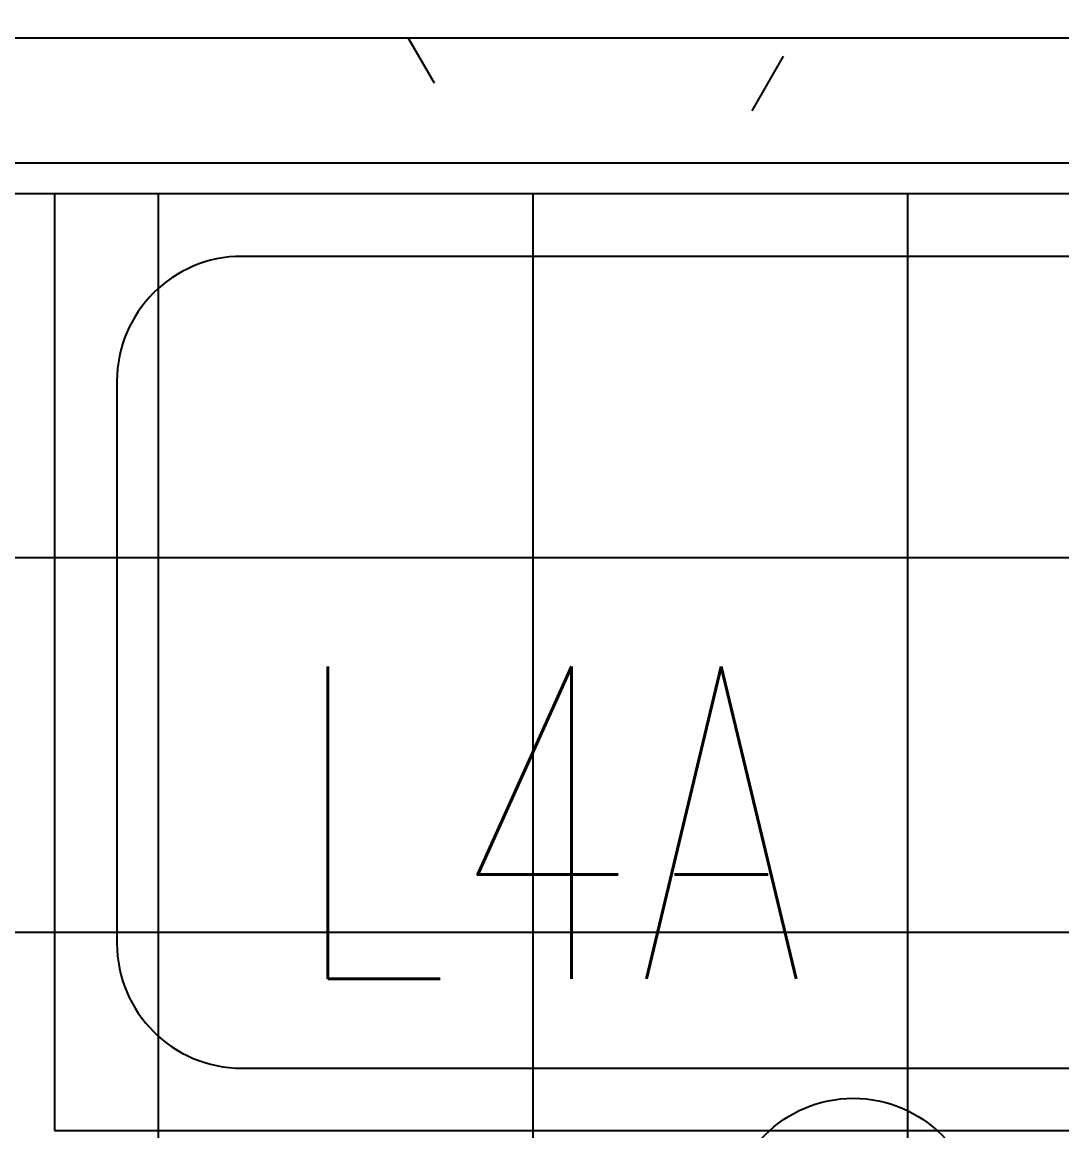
# Model space of a CAD drawing. Header units: millimetres. Extents: x -92759 to 184353, y -15225 to 86714.
# Drawn here: x -37584 to -36751, y 47866 to 48754 of the extents above; entities that cross this region are included whole.
import ezdxf

# ---------------------------------------------------------------- set-up
doc = ezdxf.new("R2010")
doc.units = ezdxf.units.MM
doc.linetypes.add('HIDDEN', pattern=[0.375, 0.25, -0.125])
doc.linetypes.add('IDA - Hidden 065', pattern=[322.5, 225, -97.5])
for name, color, linetype in [('0-1', 9, 'Continuous'), ('A-_DETA----_E-2', 9, 'Continuous'), ('A-_FLORPATT_H-1', 9, 'Continuous'), ('A-_WALL----_E', 8, 'Continuous'), ('A-_WALL----_H-1', 9, 'Continuous'), ('A-_WALLPRTN_E', 8, 'Continuous'), ('E-_LITG _ CKT -DB', 1, 'HIDDEN'), ('E-legend', 1, 'Continuous')]:
    doc.layers.add(name, color=color, linetype=linetype)
doc.layers.add('A-_DETA----_E-3', color=1, linetype='IDA - Hidden 065', true_color=0xff0000)
doc.layers.add('A-_DETA----_E-6', color=7, linetype='Continuous', true_color=0x969696)
doc.styles.add('Simplex', font='simplex_.ttf', dxfattribs={"width": 0.7, "height": 450})

# ---------------------------------------------------------------- blocks, each defined once
blk = doc.blocks.new('A$Cb2bf8f38')
at = {"layer": 'A-_FLORPATT_H-1'}
h = blk.add_hatch(dxfattribs=at)
h.set_pattern_fill('FP_5', color=256, style=0, pattern_type=2)
h.set_pattern_definition([(270, (4525, 18025), (300, 2e-14), []), (0, (4525, 18025), (0, 300), [])])
h.paths.add_polyline_path([(4825, 13225), (5782.32, 13225), (5782.32, 13228), (5785.51, 13228), (5787, 13263.03), (5787.57, 13262.01), (5789.61, 13264.13), (5790.19, 13264.47), (5788.18, 13268.31), (5787.4, 13269.02), (5789.53, 13274.19), (5791.38, 13275), (5796.21, 13277.57), (5796.5, 13278.88), (5796.16, 13282), (5793.2, 13283.41), (5798.26, 13285.39), (5800, 13283.41), (5801.62, 13278.88), (5810.87, 13285.39), (5817.34, 13287.98), (5818.28, 13286.89), (5825, 13289.49), (5825, 13290), (6058.16, 13290), (6063.95, 13339.21), (6074.64, 13341.08), (6227.52, 13342), (6331.36, 13340.82), (6336.41, 13338.12), (6338.16, 13332.54), (6341.84, 13290), (6860, 13290), (6860, 13491), (6656.63, 13492.61), (6652.14, 13492.28), (6650.61, 13491.86), (6634.6, 13492.62), (6629.77, 13490.81), (6628.4, 13491.87), (6619.77, 13490.81), (6365.27, 13492.6), (6332.75, 13501.04), (6313.89, 13508.81), (6291.43, 13521.51), (6274.51, 13534.2), (6258.68, 13549.23), (6244.47, 13566.38), (6232.36, 13585.2), (6222.84, 13604.86), (6215.78, 13625.23), (6212.12, 13640.84), (6209.82, 13653.72), (6209.07, 13684.34), (6212.13, 13710.01), (6218, 13732.91), (6225.42, 13751.88), (6235.93, 13771.72), (6248.51, 13789.8), (6263.2, 13806.3), (6277.76, 13819.3), (6294.51, 13831.3), (6313.9, 13842.04), (6331.95, 13849.54), (6354.65, 13855.96), (6378.94, 13859.61), (6467.21, 13859.84), (6643.27, 13858.21), (6643.33, 13857), (6670.08, 13858.5), (6860, 13859), (6861.54, 13950), (6862.02, 13950.04), (6862.01, 13957.67), (6862.03, 13959.03), (6866.59, 13964.31), (6883.04, 13985.39), (6885.61, 13985.5), (6887.09, 13986.01), (6892.33, 13987.99), (6893.28, 13986.89), (6900, 13989.49), (6900, 13990), (6947, 13990), (6947, 13992.68), (6950, 13992.68), (6950, 14018.17), (6942, 14018.17), (6942, 14034), (6892, 14034), (6892, 14050), (6098.28, 14051.61), (6091.48, 14054.61), (6087.68, 14059.58), (6087.34, 14062.23), (6089.6, 14070.23), (6089.6, 14071.49), (6089.17, 14073.38), (6093.04, 14077.05), (6096.9, 14078.87), (6102.76, 14079.78), (6148.03, 14079.98), (6892, 14080), (6892, 14096), (6942, 14096), (6942, 14111.82), (6950, 14111.82), (6950, 14125), (7175, 14125), (7175, 16075), (4825, 16075), (4825, 13351.58)])
h.paths.add_polyline_path([(5825, 13262.01), (5825, 13264.39), (5820.08, 13262.84)])
h.paths.add_polyline_path([(5835.59, 13225), (6049.34, 13225), (6052.84, 13228.54), (6055.44, 13260), (5825, 13260.51), (5825, 13262.01), (5819.26, 13260), (5814.49, 13254.44), (5814.49, 13250), (5815.12, 13228), (5817.68, 13228), (5817.68, 13225), (5825, 13225)])
h.paths.add_polyline_path([(6875, 13225), (6950, 13225), (6950, 13257.32), (6947, 13257.32), (6947, 13260), (6344.56, 13258.6), (6347.69, 13228), (6350.66, 13225), (6661.55, 13225)])
h.paths.add_polyline_path([(5813.22, 13259.61), (5814.56, 13260.52), (5813.17, 13260)])
h.paths.add_polyline_path([(5825, 13267.5), (5824.56, 13270.91), (5822.5, 13269.03)])
h.paths.add_polyline_path([(5788.18, 13274.21), (5789.61, 13280.7), (5790.19, 13277.36), (5788.62, 13274.9)])
h.paths.add_polyline_path([(5805.39, 13281.1), (5806.88, 13281.7), (5804.74, 13281.24)])
h.paths.add_polyline_path([(6888.72, 13288.72), (6947, 13290), (6947, 13292.68), (6950, 13292.68), (6950, 13491.17), (6890, 13490.65), (6888.74, 13288.74)])
h.paths.add_polyline_path([(6106.33, 13341.01), (6086.65, 13341.53), (6099, 13341.13)])
h.paths.add_polyline_path([(6950, 13491.17), (6950, 13491.67), (6937.99, 13491.67)])
h.paths.add_polyline_path([(6750, 13857.53), (6750, 13858.33), (6749.98, 13857.53)])
h.paths.add_polyline_path([(6900, 13962.01), (6900, 13964.39), (6895.08, 13962.84)])
h.paths.add_polyline_path([(6887.16, 13954.92), (6887.99, 13959.5), (6889.46, 13960.71), (6886.74, 13963.12), (6884.6, 13957.92), (6885.88, 13955.19), (6886.74, 13955.01)])
h.paths.add_polyline_path([(6887.99, 13950), (6886.56, 13953), (6887.16, 13950), (6887.98, 13950)])
h.paths.add_polyline_path([(6910.9, 13858.57), (6950, 13859.77), (6950, 13957.32), (6947, 13957.32), (6947, 13960), (6900, 13960.51), (6900, 13962.01), (6894.26, 13960), (6889.46, 13954.34), (6889.65, 13950), (6890, 13950), (6890.12, 13859), (6910.63, 13858.58)])
h.paths.add_polyline_path([(6879.28, 13950), (6882.5, 13950), (6880.46, 13953.32), (6878.88, 13950)])
h.paths.add_polyline_path([(6900, 13967.5), (6900, 13971.12), (6897.5, 13969.03)])
h.paths.add_polyline_path([(6881.88, 13980.81), (6880.7, 13982.07), (6881.57, 13980.87)])
h.paths.add_polyline_path([(6092.56, 14062.23), (6090.63, 14065), (6089.6, 14066.17), (6087.81, 14065), (6091.76, 14062.7)])
h.paths.add_polyline_path([(4675, 15025), (4675, 16075), (2425, 16075), (2425, 15025), (2550, 15025), (2550, 16025), (2600, 16025), (2600, 15025), (4329.43, 15025)])
h.paths.add_polyline_path([(4800, 16075), (4800, 16100), (4700, 16100), (4700, 16075)])
h.paths.add_polyline_path([(5884.18, 16225), (7175, 16225), (7175, 18475), (5375, 18475), (5375, 18625), (7175, 18625), (7175, 19475), (6975, 19475), (6975, 20125), (7175, 20125), (7175, 23125), (5375, 23125), (5375, 23275), (7175, 23275), (7175, 25225), (2425, 25225), (2425, 20125), (2925, 20125), (2925, 19475), (2425, 19475), (2425, 17725), (3750, 17725), (3750, 17575), (2425, 17575), (2425, 16402), (3461, 16402), (3461, 16357), (2425, 16357), (2425, 16225), (5400, 16225)])
at = {"layer": 'A-_WALL----_H-1'}
h = blk.add_hatch(dxfattribs=at)
h.set_pattern_fill('FP_1', color=256, style=0, pattern_type=2)
h.set_pattern_definition([(0, (-11870.95, 40538.29), (609.6, 152.4), [50.292, -406.908, 50.292, -406.908, -2438.4]), (0, (-11870.95, 40538.29), (609.6, 152.4), [-914.4, 50.292, -864.108, 50.292, -406.908, -1066.8]), (0, (-11870.95, 40538.29), (609.6, 152.4), [-2286, 50.292, -254.508, 50.292, -711.708]), (120, (-11642.35, 40614.49), (-436.7823, 451.7291), [50.292, -406.908, 50.292, -406.908, -2438.4]), (120, (-11642.35, 40614.49), (-436.7823, 451.7291), [-914.4, 50.292, -864.108, 50.292, -406.908, -1066.8]), (120, (-11642.35, 40614.49), (-436.7823, 451.7291), [-2286, 50.292, -254.508, 50.292, -711.708]), (240, (-11566.15, 40919.29), (-172.8177, -604.1291), [50.292, -406.908, 50.292, -406.908, -2438.4]), (240, (-11566.15, 40919.29), (-172.8177, -604.1291), [-914.4, 50.292, -864.108, 50.292, -406.908, -1066.8]), (240, (-11566.15, 40919.29), (-172.8177, -604.1291), [-2286, 50.292, -254.508, 50.292, -711.708])])
h.paths.add_polyline_path([(7200, 16100), (7200, 16200), (2400, 16200), (2400, 16100), (7175, 16100)])
at = {"layer": 'A-_DETA----_E-2'}
for p, q in [((5375, 16075), (5375, 15325)), ((7175, 16075), (5375, 16075)), ((5375, 16075), (5375, 15325)), ((7175, 16075), (5375, 16075)), ((5375, 16075), (5375, 15325)), ((7175, 16075), (5375, 16075)), ((7025, 16025), (5525, 16025)), ((7025, 16025), (5525, 16025)), ((7025, 16025), (5525, 16025)), ((5425, 15925), (5425, 15475)), ((5425, 15925), (5425, 15475)), ((5425, 15925), (5425, 15475)), ((5525, 15375), (7025, 15375)), ((5525, 15375), (7025, 15375)), ((5525, 15375), (7025, 15375)), ((5375, 15325), (7175, 15325)), ((5375, 15325), (7175, 15325)), ((5375, 15325), (7175, 15325))]:
    blk.add_line(p, q, dxfattribs=at)
for centre, start, end in [((5525, 15925), 90, 180), ((5525, 15925), 90, 180), ((5525, 15925), 90, 180), ((5525, 15475), 180, 270), ((5525, 15475), 180, 270), ((5525, 15475), 180, 270)]:
    blk.add_arc(centre, 100, start, end, dxfattribs=at)
at = {"layer": 'A-_DETA----_E-3'}
for p, q in [((5675, 15325), (7175, 15325)), ((5675, 14125), (5675, 15325)), ((5675, 15325), (7175, 15325)), ((5675, 14125), (5675, 15325))]:
    blk.add_line(p, q, dxfattribs=at)
at = {"layer": 'A-_DETA----_E-6'}
for p, q in [((5375, 16075), (5375, 15325)), ((7175, 16075), (5375, 16075)), ((7025, 16025), (5525, 16025)), ((5425, 15925), (5425, 15475)), ((5525, 15375), (7025, 15375)), ((5375, 15325), (7175, 15325))]:
    blk.add_line(p, q, dxfattribs=at)
for centre, start, end in [((5525, 15925), 90, 180), ((5525, 15475), 180, 270)]:
    blk.add_arc(centre, 100, start, end, dxfattribs=at)
at = {"layer": 'A-_WALL----_E'}
for p, q in [((2400, 16200), (7200, 16200)), ((4800, 16100), (7200, 16100))]:
    blk.add_line(p, q, dxfattribs=at)
at = {"layer": 'A-_WALLPRTN_E'}
blk.add_line((7175, 16075), (4825, 16075), dxfattribs=at)
blk = doc.blocks.new('A$Cccd3aec5')
at = {"layer": 'E-legend', "lineweight": 25}
blk.add_circle((791.78, 170.28), 100, dxfattribs=at)
at = {"layer": 'E-legend', "lineweight": 25, "style": 'Simplex', "width": 0.7}
blk.add_text('L4A', height=250, dxfattribs=at).set_placement((341.03, 366.01))
blk = doc.blocks.new('EL_B8_L1_R4')
at = {"layer": 'E-_LITG _ CKT -DB', "ltscale": 0.5}
blk.add_blockref('A$Cccd3aec5', (16015.82, -25477.73), dxfattribs=at)

msp = doc.modelspace()

# ---------------------------------------------------------------- block references
at = {"layer": '0-1'}
msp.add_blockref('A$Cb2bf8f38', (-42933.02, 32541.24), dxfattribs=at)

# ---------------------------------------------------------------- next in the draw order: block references
at = {"color": 0}
msp.add_blockref('EL_B8_L1_R4', (-53725.95, 73099.58), dxfattribs=at)

doc.saveas('drawing.dxf')
